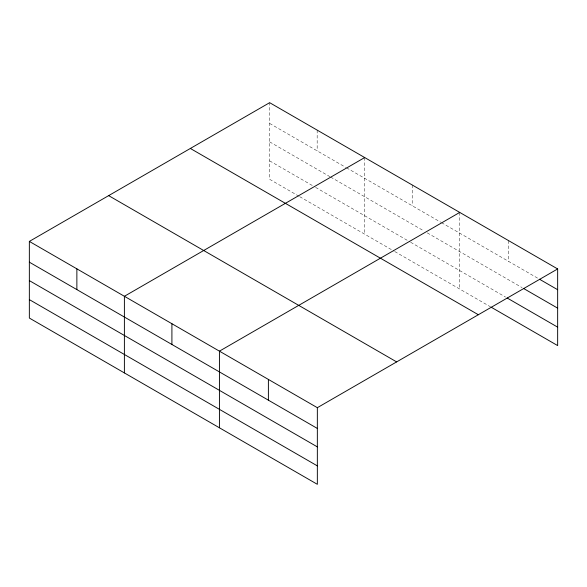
<?xml version="1.0" encoding="UTF-8"?>
<svg xmlns="http://www.w3.org/2000/svg" width="587" height="587" viewBox="0 0 587 587"><rect width="100%" height="100%" fill="white"/><g stroke="black" fill="none" stroke-linecap="round" stroke-linejoin="round"><path stroke-width="0.44" stroke-dasharray="2.94 2.2" d="M298.952 196.227L269.653 179.314L269.653 102.681M269.653 123.439L345.684 167.332M346.477 167.787L440.72 222.202M441.512 222.656L538.697 278.766M269.653 141.878L329.843 176.628M330.635 177.083L424.093 231.036M427.255 232.87L522.114 287.63M269.653 160.875L312.416 185.565M315.586 187.392L409.836 241.807M410.629 242.262L505.532 297.059M299.744 196.689L393.994 251.104M394.787 251.559L490.527 306.832M508.687 240.685L508.687 261.442M459.731 212.421L459.731 289.053M412.213 184.986L412.213 205.743M364.688 157.551L364.688 234.184M317.171 130.116L317.171 150.874"/><path stroke-width="0.88" d="M29.35 241.411L317.347 407.686L317.347 484.319L29.35 318.051L29.35 241.411L269.653 102.681L557.65 268.949L557.65 345.589L491.319 307.287M364.688 157.551L124.393 296.288L124.393 372.921M459.731 212.421L219.428 351.158L219.428 427.791M317.347 407.686L557.65 268.949M539.49 279.221L557.65 289.707M523.692 288.547L557.65 308.146M507.109 297.969L557.65 327.15M190.349 148.46L478.354 314.735M108.646 195.632L396.651 361.908M29.35 262.169L317.347 428.444M29.35 280.608L317.347 446.883M29.35 299.612L317.347 465.88M268.391 379.422L268.391 400.18M171.91 323.723L171.91 344.481M76.868 268.846L76.868 289.611"/></g></svg>
